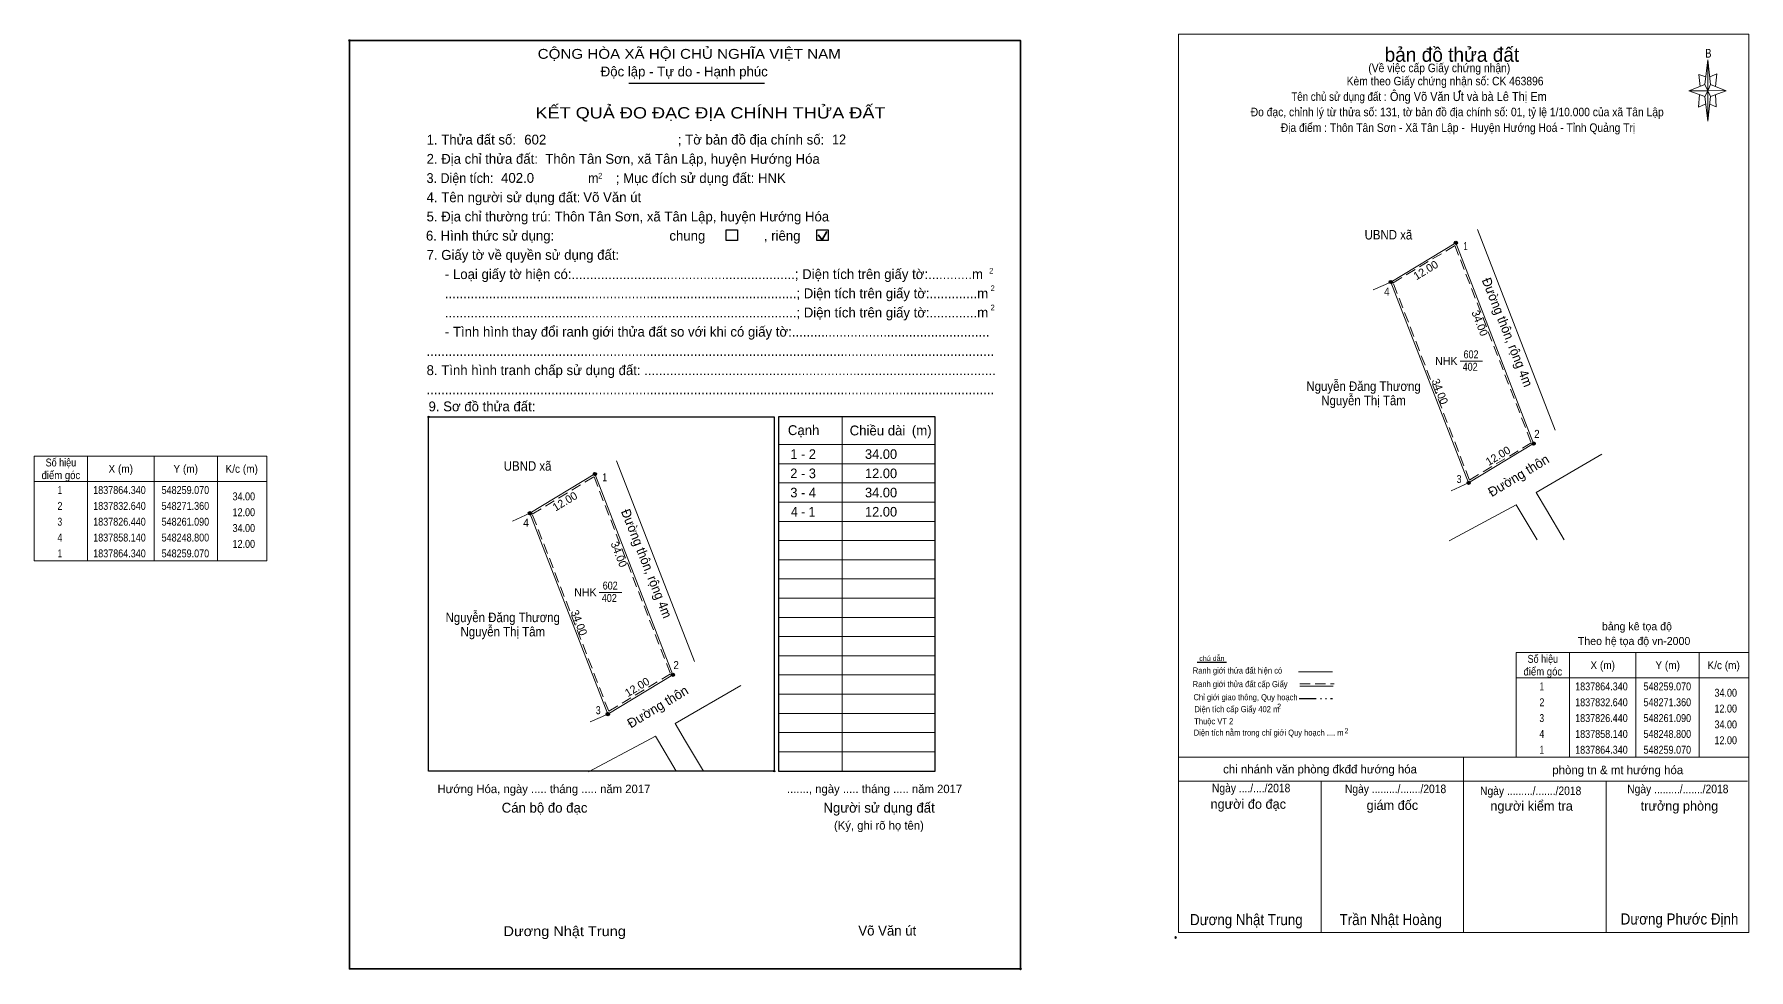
# Model space of a CAD drawing. Header units: metres. Extents: x 548171 to 548851, y 1837786 to 1837934.
# Drawn here: x 548170.6 to 548441.2, y 1837786.1 to 1837933.8 of the extents above; entities that cross this region are included whole.
import ezdxf
from ezdxf.enums import TextEntityAlignment as Align

# ---------------------------------------------------------------- set-up
doc = ezdxf.new("R2010")
doc.units = ezdxf.units.M
doc.header["$LTSCALE"] = 0.54
doc.header["$PDMODE"] = 32
doc.header["$PDSIZE"] = 0.27
doc.linetypes.add('DASH_DOUBLE_DOT', pattern=[9.2, 5, -1.2, 0.3, -1.2, 0.3, -1.2])
doc.linetypes.add('MEDIUM_DASHED', pattern=[4.5, 3, -1.5])
for name, color, linetype, lineweight in [('1', 7, 'Continuous', 13), ('10', 7, 'Continuous', 13), ('11', 7, 'Continuous', 25), ('12', 7, 'Continuous', 13), ('2', 7, 'Continuous', 35), ('27', 7, 'Continuous', 13), ('4', 7, 'Continuous', 13), ('50', 7, 'Continuous', 25), ('63', 7, 'Continuous', 13), ('8', 7, 'Continuous', 13)]:
    doc.layers.add(name, color=color, linetype=linetype, lineweight=lineweight)
for name, color, linetype in [('13', 7, 'Continuous'), ('36', 7, 'Continuous'), ('48', 7, 'Continuous'), ('52', 7, 'Continuous'), ('6', 7, 'Continuous'), ('9', 7, 'Continuous')]:
    doc.layers.add(name, color=color, linetype=linetype)

msp = doc.modelspace()

# ---------------------------------------------------------------- hatches: boundary and pattern name
at = {"layer": '11'}
for points in [[(548259.3227, 1837864.34, 1), (548258.8173, 1837864.34, 1)], [(548249.0527, 1837858.14, 1), (548248.5473, 1837858.14, 1)], [(548249.0527, 1837858.14, 1), (548248.5473, 1837858.14, 1)], [(548271.6127, 1837832.64, 1), (548271.1073, 1837832.64, 1)], [(548261.3427, 1837826.44, 1), (548260.8373, 1837826.44, 1)]]:
    msp.add_hatch(color=256, dxfattribs=at).paths.add_polyline_path(points)
at = {"layer": '12'}
msp.add_hatch(color=256, dxfattribs=at).paths.add_polyline_path([(548395.47, 1837924.63), (548395.68, 1837924.76), (548395.71, 1837924.78), (548395.74, 1837924.82), (548395.73, 1837924.85), (548395.7, 1837924.87), (548395.66, 1837924.85), (548395.61, 1837924.82), (548395.41, 1837924.63)])
at = {"layer": '8'}
for points in [[(548395.2227, 1837900.84, 1), (548394.7173, 1837900.84, 1)], [(548384.9527, 1837894.64, 1), (548384.4473, 1837894.64, 1)], [(548384.9527, 1837894.64, 1), (548384.4473, 1837894.64, 1)], [(548407.5127, 1837869.14, 1), (548407.0073, 1837869.14, 1)], [(548397.2427, 1837862.94, 1), (548396.7373, 1837862.94, 1)]]:
    msp.add_hatch(color=256, dxfattribs=at).paths.add_polyline_path(points)

# ---------------------------------------------------------------- linework, layer by layer
at = {"layer": '1', "lineweight": 25}
for p, q in [((548264.43, 1837926.04), (548285.86, 1837926.04)), ((548312.76, 1837817.45), (548312.76, 1837873.36))]:
    msp.add_line(p, q, dxfattribs=at)
at = {"layer": '1', "lineweight": 35}
for p, q in [((548294.32, 1837902.09), (548294.92, 1837901.31)), ((548294.92, 1837901.31), (548295.65, 1837902.62))]:
    msp.add_line(p, q, dxfattribs=at)
at = {"layer": '1'}
for p, q in [((548298.1, 1837873.36), (548298.1, 1837817.45)), ((548288.07, 1837868.99), (548305.04, 1837868.99)), ((548305.04, 1837868.99), (548312.76, 1837868.99)), ((548288.07, 1837865.96), (548305.04, 1837865.96)), ((548305.04, 1837865.96), (548312.76, 1837865.96)), ((548288.07, 1837862.93), (548305.04, 1837862.93)), ((548305.04, 1837862.93), (548312.76, 1837862.93)), ((548288.07, 1837859.89), (548305.04, 1837859.89)), ((548305.04, 1837859.89), (548312.76, 1837859.89)), ((548288.07, 1837856.86), (548305.04, 1837856.86)), ((548305.04, 1837856.86), (548312.76, 1837856.86)), ((548288.07, 1837853.83), (548305.04, 1837853.83)), ((548305.04, 1837853.83), (548312.76, 1837853.83)), ((548288.07, 1837850.8), (548305.04, 1837850.8)), ((548305.04, 1837850.8), (548312.76, 1837850.8)), ((548288.07, 1837847.77), (548305.04, 1837847.77)), ((548305.04, 1837847.77), (548312.76, 1837847.77)), ((548288.07, 1837844.73), (548305.04, 1837844.73)), ((548305.04, 1837844.73), (548312.76, 1837844.73)), ((548288.07, 1837841.7), (548305.04, 1837841.7)), ((548305.04, 1837841.7), (548312.76, 1837841.7)), ((548288.07, 1837838.67), (548305.04, 1837838.67)), ((548305.04, 1837838.67), (548312.76, 1837838.67)), ((548288.07, 1837835.64), (548305.04, 1837835.64)), ((548305.04, 1837835.64), (548312.76, 1837835.64)), ((548288.07, 1837832.61), (548305.04, 1837832.61)), ((548305.04, 1837832.61), (548312.76, 1837832.61)), ((548288.07, 1837829.57), (548305.04, 1837829.57)), ((548305.04, 1837829.57), (548312.76, 1837829.57)), ((548288.07, 1837826.54), (548305.04, 1837826.54)), ((548305.04, 1837826.54), (548312.76, 1837826.54)), ((548288.07, 1837823.51), (548305.04, 1837823.51)), ((548305.04, 1837823.51), (548312.76, 1837823.51)), ((548288.07, 1837820.48), (548305.04, 1837820.48)), ((548305.04, 1837820.48), (548312.76, 1837820.48))]:
    msp.add_line(p, q, dxfattribs=at)
at = {"layer": '1', "lineweight": 25}
msp.add_lwpolyline([(548232.8, 1837873.34), (548287.36, 1837873.34), (548287.36, 1837817.45), (548232.8, 1837817.45)], close=True, dxfattribs=at)
msp.add_lwpolyline([(548312.76, 1837873.36), (548288.07, 1837873.36), (548288.07, 1837817.45), (548312.76, 1837817.45), (548312.76, 1837817.99)], dxfattribs=at)
at = {"layer": '1'}
msp.add_lwpolyline([(548259.07, 1837864.34), (548271.36, 1837832.64), (548261.09, 1837826.44), (548248.8, 1837858.14)], close=True, dxfattribs=at)
for p in [(548220.31, 1837932.76), (548232.8, 1837873.34), (548287.36, 1837817.45), (548326.27, 1837786.22)]:
    msp.add_point(p, dxfattribs=at)
at = {"layer": '10'}
for p, q in [((548262.48, 1837866.44), (548274.77, 1837834.74)), ((548271.74, 1837824.94), (548282.12, 1837830.97)), ((548268.62, 1837822.95), (548269.09, 1837822.16)), ((548269.09, 1837822.16), (548271.9, 1837817.45))]:
    msp.add_line(p, q, dxfattribs=at)
msp.add_lwpolyline([(548248.8, 1837858.14), (548259.07, 1837864.34), (548271.36, 1837832.64), (548261.09, 1837826.44)], close=True, dxfattribs=at)
at = {"layer": '10', "linetype": 'MEDIUM_DASHED'}
msp.add_lwpolyline([(548249.17, 1837858.01), (548258.92, 1837863.9), (548270.99, 1837832.77), (548261.24, 1837826.88)], close=True, dxfattribs=at)
at = {"layer": '10'}
for points in [[(548276.2, 1837817.45), (548273.39, 1837822.16), (548271.74, 1837824.94)], [(548258.03, 1837817.31), (548267.14, 1837822.16), (548268.62, 1837822.95)]]:
    msp.add_lwpolyline(points, dxfattribs=at)
at = {"layer": '11'}
for centre in [(548259.07, 1837864.34), (548248.8, 1837858.14), (548248.8, 1837858.14), (548271.36, 1837832.64), (548261.09, 1837826.44)]:
    msp.add_circle(centre, 0.2527, dxfattribs=at)
at = {"layer": '12'}
msp.add_lwpolyline([(548395.47, 1837924.63), (548395.68, 1837924.76), (548395.71, 1837924.78), (548395.74, 1837924.82), (548395.73, 1837924.85), (548395.7, 1837924.87), (548395.66, 1837924.85), (548395.61, 1837924.82), (548395.41, 1837924.63)], close=True, dxfattribs=at)
at = {"layer": '2'}
msp.add_lwpolyline([(548220.31, 1837932.76), (548326.27, 1837932.76), (548326.27, 1837786.22), (548220.31, 1837786.22)], close=True, dxfattribs=at)
at = {"layer": '27'}
for p, q in [((548248.8, 1837858.14), (548246.04, 1837856.89)), ((548261.09, 1837826.44), (548258.33, 1837825.19))]:
    msp.add_line(p, q, dxfattribs=at)
at = {"layer": '4'}
for p, q in [((548434.26, 1837925.82), (548434.76, 1837929.72)), ((548434.26, 1837923.92), (548431.76, 1837924.82)), ((548435.16, 1837925.82), (548437.66, 1837924.82)), ((548435.16, 1837923.92), (548434.76, 1837920.02)), ((548436.06, 1837922.32), (548435.06, 1837922.72)), ((548435.96, 1837924.22), (548436.06, 1837922.32)), ((548370.14, 1837833.11), (548375.52, 1837833.11)), ((548370.34, 1837830.87), (548375.61, 1837830.87)), ((548351.21, 1837819.65), (548441.21, 1837819.65)), ((548351.21, 1837819.65), (548441.21, 1837819.65)), ((548351.21, 1837819.65), (548441.21, 1837819.65)), ((548396.21, 1837791.95), (548396.21, 1837819.65)), ((548351.21, 1837815.85), (548441.01, 1837815.85)), ((548373.71, 1837791.95), (548373.71, 1837815.85)), ((548418.71, 1837791.95), (548418.71, 1837815.85)), ((548441.21, 1837791.95), (548351.21, 1837791.95))]:
    msp.add_line(p, q, dxfattribs=at)
at = {"layer": '4', "lineweight": 25}
msp.add_line((548358.76, 1837834.6), (548354.14, 1837834.6), dxfattribs=at)
at = {"layer": '4', "linetype": 'MEDIUM_DASHED'}
msp.add_line((548370.34, 1837831.19), (548375.78, 1837831.19), dxfattribs=at)
at = {"layer": '4', "linetype": 'DASH_DOUBLE_DOT', "lineweight": 25}
msp.add_line((548370.24, 1837828.9), (548375.48, 1837828.9), dxfattribs=at)
at = {"layer": '4'}
for points in [[(548351.21, 1837933.75), (548441.21, 1837933.75), (548441.21, 1837791.95), (548351.21, 1837791.95)], [(548434.76, 1837929.72), (548435.16, 1837925.82), (548434.76, 1837924.82)], [(548434.76, 1837924.82), (548431.76, 1837924.82), (548434.26, 1837925.82), (548435.16, 1837923.92), (548437.66, 1837924.82), (548434.76, 1837924.92)], [(548434.76, 1837924.82), (548434.76, 1837920.02), (548434.26, 1837923.92)]]:
    msp.add_lwpolyline(points, close=True, dxfattribs=at)
for points in [[(548434.46, 1837927.02), (548433.36, 1837927.42), (548433.56, 1837925.52)], [(548435.06, 1837927.02), (548436.16, 1837927.52), (548435.96, 1837925.52)], [(548434.76, 1837924.82), (548434.26, 1837925.82), (548431.76, 1837924.82)], [(548434.76, 1837924.82), (548435.16, 1837923.92), (548437.66, 1837924.82)], [(548433.46, 1837924.22), (548433.26, 1837922.22), (548434.36, 1837922.72)]]:
    msp.add_lwpolyline(points, dxfattribs=at)
msp.add_point((548350.74, 1837791.17), dxfattribs=at)
at = {"layer": '50'}
for points in [[(548279.76, 1837902.87), (548281.58, 1837902.87), (548281.58, 1837901.18), (548279.76, 1837901.18)], [(548294.08, 1837902.87), (548295.9, 1837902.87), (548295.9, 1837901.18), (548294.08, 1837901.18)]]:
    msp.add_lwpolyline(points, close=True, dxfattribs=at)
at = {"layer": '63'}
for p, q in [((548178.96, 1837867.15), (548178.96, 1837850.65)), ((548189.46, 1837867.15), (548189.46, 1837850.65)), ((548199.46, 1837867.15), (548199.46, 1837850.65)), ((548170.56, 1837863.15), (548207.26, 1837863.15)), ((548259.75, 1837845.65), (548263.3, 1837845.65)), ((548412.91, 1837836.15), (548412.91, 1837819.65)), ((548423.41, 1837836.15), (548423.41, 1837819.65)), ((548433.41, 1837836.15), (548433.41, 1837819.65)), ((548404.51, 1837832.15), (548441.21, 1837832.15))]:
    msp.add_line(p, q, dxfattribs=at)
for points in [[(548170.56, 1837867.15), (548207.26, 1837867.15), (548207.26, 1837850.65), (548170.56, 1837850.65)], [(548404.51, 1837836.15), (548441.21, 1837836.15), (548441.21, 1837819.65), (548404.51, 1837819.65)]]:
    msp.add_lwpolyline(points, close=True, dxfattribs=at)
at = {"layer": '8'}
for p, q in [((548398.38, 1837902.94), (548410.67, 1837871.24)), ((548384.7, 1837894.64), (548381.94, 1837893.39)), ((548395.65, 1837882.15), (548399.2, 1837882.15)), ((548407.64, 1837861.44), (548418.02, 1837867.47)), ((548396.99, 1837862.94), (548394.23, 1837861.69)), ((548404.52, 1837859.45), (548404.99, 1837858.66)), ((548404.99, 1837858.66), (548407.8, 1837853.95))]:
    msp.add_line(p, q, dxfattribs=at)
for points in [[(548384.7, 1837894.64), (548394.97, 1837900.84), (548407.26, 1837869.14), (548396.99, 1837862.94)], [(548394.97, 1837900.84), (548407.26, 1837869.14), (548396.99, 1837862.94), (548384.7, 1837894.64)]]:
    msp.add_lwpolyline(points, close=True, dxfattribs=at)
at = {"layer": '8', "linetype": 'MEDIUM_DASHED'}
msp.add_lwpolyline([(548385.07, 1837894.51), (548394.82, 1837900.4), (548406.89, 1837869.27), (548397.14, 1837863.38)], close=True, dxfattribs=at)
at = {"layer": '8'}
for points in [[(548412.1, 1837853.95), (548409.29, 1837858.66), (548407.64, 1837861.44)], [(548393.93, 1837853.81), (548403.04, 1837858.66), (548404.52, 1837859.45)]]:
    msp.add_lwpolyline(points, dxfattribs=at)
at = {"layer": '8', "lineweight": 25}
for centre in [(548394.97, 1837900.84), (548384.7, 1837894.64), (548384.7, 1837894.64), (548407.26, 1837869.14), (548396.99, 1837862.94)]:
    msp.add_circle(centre, 0.2527, dxfattribs=at)

# ---------------------------------------------------------------- texts
at = {"layer": '1'}
for s, height, width, p in [('CỘNG HÒA XÃ HỘI CHỦ NGHĨA VIỆT NAM', 1.556, 1.15, (548250.03, 1837929.88)), ('3. Diện tích:', 1.556, 0.95, (548232.49, 1837910.27)), ('m', 1.556, 0.95, (548257.98, 1837910.27)), ('2', 0.8893, 0.9, (548259.58, 1837910.98)), ('2', 0.8893, 0.9, (548321.3, 1837895.98)), ('2', 0.8893, 0.9, (548321.53, 1837893.21)), ('2', 0.8893, 0.9, (548321.53, 1837890.18)), ('Dương Nhật Trung', 1.556, 1.1, (548244.63, 1837791.39))]:
    msp.add_text(s, height=height, dxfattribs=dict(at, width=width)).set_placement(p)
for s, height, p in [('Độc lập - Tự do - Hạnh phúc', 1.556, (548259.98, 1837927.1)), ('1. Thửa đất số:', 1.556, (548232.49, 1837916.34)), ('; Tờ bản đồ địa chính số:', 1.556, (548272.16, 1837916.35)), ('2. Địa chỉ thửa đất:', 1.556, (548232.49, 1837913.31)), ('; Mục đích sử dụng đất: HNK', 1.556, (548262.36, 1837910.27)), ('4. Tên người sử dụng đất:', 1.556, (548232.49, 1837907.24)), ('5. Địa chỉ thường trú: Thôn Tân Sơn, xã Tân Lập, huyện Hướng Hóa', 1.556, (548232.49, 1837904.21)), ('chung                , riêng', 1.556, (548270.82, 1837901.18)), ('7. Giấy tờ về quyền sử dụng đất:', 1.556, (548232.49, 1837898.15)), ('     - Loại giấy tờ hiện có:.............................................................; Diện tích trên giấy tờ:............m', 1.556, (548232.49, 1837895.11)), ('     ................................................................................................; Diện tích trên giấy tờ:.............m', 1.556, (548232.49, 1837892.08)), ('     ................................................................................................; Diện tích trên giấy tờ:.............m', 1.556, (548232.49, 1837889.05)), ('     - Tình hình thay đổi ranh giới thửa đất so với khi có giấy tờ:......................................................', 1.556, (548232.49, 1837886.02)), ('8. Tình hình tranh chấp sử dụng đất: ................................................................................................', 1.556, (548232.49, 1837879.95)), ('...........................................................................................................................................................', 1.556, (548232.49, 1837882.99)), ('...........................................................................................................................................................', 1.556, (548232.49, 1837876.92)), ('9. Sơ đồ thửa đất:', 1.556, (548232.8, 1837874.23)), ('Cạnh', 1.556, (548289.53, 1837870.48)), ('Chiều dài', 1.556, (548299.28, 1837870.43)), ('(m)', 1.556, (548309.1, 1837870.45)), ('Hướng Hóa, ngày ..... tháng ..... năm 2017', 1.334, (548234.22, 1837813.96)), ('......., ngày ..... tháng ..... năm 2017', 1.334, (548289.38, 1837813.96)), ('Cán bộ đo đạc', 1.556, (548244.35, 1837810.88)), ('Người sử dụng đất', 1.556, (548295.14, 1837810.88)), ('(Ký, ghi rõ họ tên)', 1.334, (548296.81, 1837808.2))]:
    msp.add_text(s, height=height, dxfattribs=at).set_placement(p)
for s, height, width, p in [('KẾT QUẢ ĐO ĐẠC ĐỊA CHÍNH THỬA ĐẤT', 1.779, 1.2, (548277.31, 1837920.46)), ('602', 1.25, 0.85, (548261.475, 1837846.1)), ('402', 1.25, 0.85, (548261.335, 1837844.14))]:
    msp.add_text(s, height=height, dxfattribs=dict(at, width=width)).set_placement(p, align=Align.CENTER)
msp.add_text('NHK', height=1.25, dxfattribs=at).set_placement((548257.565, 1837845.05), align=Align.CENTER)
at = {"layer": '10'}
msp.add_text('Đường thôn', height=1.5, rotation=31.119, dxfattribs=at).set_placement((548264.74, 1837824.16))
at = {"layer": '12', "width": 0.9}
msp.add_text('Ông Võ Văn Ut và bà Lê Thị Em', height=1.44, dxfattribs=at).set_placement((548384.57, 1837923.21))
at = {"layer": '13', "width": 0.95}
msp.add_text('Đường thôn, rộng 4m', height=1.5, rotation=291.639, dxfattribs=at).set_placement((548266.5227, 1837849.9266), align=Align.CENTER)
at = {"layer": '36', "width": 0.9}
for s, p in [('UBND xã', (548248.44, 1837864.86)), ('Nguyễn Đăng Thương', (548244.515, 1837840.95)), ('Nguyễn Thị Tâm', (548244.52, 1837838.7))]:
    msp.add_text(s, height=1.5, dxfattribs=at).set_placement(p, align=Align.CENTER)
at = {"layer": '4'}
for s, height, p in [('bản đồ thửa đất', 2.25, (548394.355, 1837929.41)), ('bảng kê tọa độ', 1.25, (548423.565, 1837839.67)), ('Theo hệ tọa độ vn-2000', 1.25, (548423.115, 1837837.35)), ('chi nhánh văn phòng đkđđ hướng hóa', 1.35, (548373.54, 1837817.07)), ('phòng tn & mt hướng hóa', 1.35, (548420.535, 1837816.95)), ('người đo đạc', 1.5, (548362.205, 1837811.49)), ('giám đốc', 1.5, (548384.955, 1837811.31)), ('người kiểm tra', 1.5, (548406.935, 1837811.19)), ('trưởng phòng', 1.5, (548430.275, 1837811.19))]:
    msp.add_text(s, height=height, dxfattribs=at).set_placement(p, align=Align.CENTER)
for s, height, width, p in [('B', 1.378, 0.8, (548434.84, 1837930.07)), ('(Về việc cấp Giấy chứng nhận)', 1.35, 0.9, (548392.365, 1837927.77)), ('Tên chủ sử dụng đất :', 1.35, 0.85, (548376.515, 1837923.24)), ('Kèm theo Giấy chứng nhận số: CK 463896', 1.35, 0.9, (548393.28, 1837925.69)), ('Đo đạc, chỉnh lý từ thửa số: 131, tờ bản đồ địa chính số: 01, tỷ lệ 1/10.000 của xã Tân Lập', 1.35, 0.9, (548395.19, 1837920.81)), ('Địa điểm : Thôn Tân Sơn - Xã Tân Lập -  Huyện Hướng Hoá - Tỉnh Quảng Trị ', 1.35, 0.9, (548395.535, 1837918.34)), ('chú dẫn', 0.7999, 1.05, (548356.46, 1837834.84)), ('Ranh giới thửa đất hiện có ', 0.96, 0.9, (548360.665, 1837832.84)), ('Ranh giới thửa đất cấp Giấy', 0.96, 0.9, (548360.92, 1837830.69)), ('Chỉ giới giao thông, Quy hoạch', 0.96, 0.9, (548361.78, 1837828.62)), ('Diện tích cấp Giấy 402 m', 0.96, 0.9, (548360.41, 1837826.74)), ('2', 0.8, 0.8, (548367.09, 1837827.27)), ('Thuộc VT 2', 0.96, 0.9, (548356.755, 1837824.83)), ('Diện tích nằm trong chỉ giới Quy hoạch .... m', 0.96, 0.9, (548365.425, 1837823.03)), ('2', 0.8, 0.8, (548377.71, 1837823.41)), ('Ngày ..../..../2018', 1.35, 0.9, (548362.66, 1837814.09)), ('Ngày ........./......./2018', 1.35, 0.9, (548385.46, 1837813.96)), ('Ngày ........./......./2018', 1.35, 0.9, (548406.79, 1837813.65)), ('Ngày ........./......./2018', 1.35, 0.9, (548430.02, 1837813.95)), ('Dương Nhật Trung', 1.75, 0.9, (548361.905, 1837793.12)), ('Trần Nhật Hoàng', 1.75, 0.9, (548384.7, 1837793.13)), ('Dương Phước Định', 1.75, 0.9, (548430.285, 1837793.22))]:
    msp.add_text(s, height=height, dxfattribs=dict(at, width=width)).set_placement(p, align=Align.CENTER)
at = {"layer": '48'}
msp.add_text('6. Hình thức sử dụng:', height=1.556, dxfattribs=at).set_placement((548232.39, 1837901.19))
at = {"layer": '52'}
for s, p in [('1 - 2', (548291.935, 1837866.72)), ('34.00', (548304.235, 1837866.72)), ('2 - 3', (548291.93, 1837863.68)), ('12.00', (548304.235, 1837863.68)), ('3 - 4', (548291.935, 1837860.65)), ('34.00', (548304.235, 1837860.65)), ('12.00', (548304.235, 1837857.62))]:
    msp.add_text(s, height=1.516, dxfattribs=at).set_placement(p, align=Align.CENTER)
at = {"layer": '52', "width": 0.95}
msp.add_text('4 - 1', height=1.516, dxfattribs=at).set_placement((548291.94, 1837857.62), align=Align.CENTER)
at = {"layer": '6'}
for s, p in [('602', (548247.91, 1837916.35)), ('Thôn Tân Sơn, xã Tân Lập, huyện Hướng Hóa', (548251.23, 1837913.31)), ('402.0', (548244.25, 1837910.3)), ('Võ Văn út', (548257.23, 1837907.26)), ('Võ Văn út', (548300.65, 1837791.48))]:
    msp.add_text(s, height=1.556, dxfattribs=at).set_placement(p)
at = {"layer": '6', "width": 0.95}
msp.add_text('12', height=1.556, dxfattribs=at).set_placement((548296.51, 1837916.37))
at = {"layer": '63'}
for s, width, p in [('Số hiệu', 0.85, (548174.76, 1837865.53)), ('X (m)', 0.95, (548184.21, 1837864.53)), ('Y (m)', 0.95, (548194.465, 1837864.53)), ('K/c (m)', 0.95, (548203.305, 1837864.53)), ('điểm góc', 0.9, (548174.76, 1837863.53)), (' 1', 0.75, (548174.41, 1837861.18)), ('1837864.340', 0.85, (548184.01, 1837861.18)), ('548259.070', 0.85, (548194.41, 1837861.18)), (' 2', 0.85, (548174.415, 1837858.68)), ('1837832.640', 0.85, (548184.01, 1837858.68)), ('548271.360', 0.85, (548194.41, 1837858.68)), (' 3', 0.8, (548174.405, 1837856.18)), ('1837826.440', 0.85, (548184.01, 1837856.18)), ('548261.090', 0.85, (548194.41, 1837856.18)), (' 4', 0.85, (548174.41, 1837853.68)), ('1837858.140', 0.85, (548184.01, 1837853.68)), ('548248.800', 0.85, (548194.41, 1837853.68)), (' 1', 0.75, (548174.41, 1837851.18)), ('1837864.340', 0.85, (548184.01, 1837851.18)), ('548259.070', 0.85, (548194.41, 1837851.18)), ('Số hiệu', 0.85, (548408.71, 1837834.53)), ('điểm góc', 0.9, (548408.71, 1837832.53)), ('X (m)', 0.95, (548418.16, 1837833.53)), ('Y (m)', 0.95, (548428.415, 1837833.53)), ('K/c (m)', 0.95, (548437.255, 1837833.53)), (' 1', 0.75, (548408.36, 1837830.18)), ('1837864.340', 0.85, (548417.96, 1837830.18)), ('548259.070', 0.85, (548428.36, 1837830.18)), (' 2', 0.85, (548408.365, 1837827.68)), ('1837832.640', 0.85, (548417.96, 1837827.68)), ('548271.360', 0.85, (548428.36, 1837827.68)), (' 3', 0.8, (548408.355, 1837825.18)), ('1837826.440', 0.85, (548417.96, 1837825.18)), ('548261.090', 0.85, (548428.36, 1837825.18)), (' 4', 0.85, (548408.36, 1837822.68)), ('1837858.140', 0.85, (548417.96, 1837822.68)), ('548248.800', 0.85, (548428.36, 1837822.68)), (' 1', 0.75, (548408.36, 1837820.18)), ('1837864.340', 0.85, (548417.96, 1837820.18)), ('548259.070', 0.85, (548428.36, 1837820.18))]:
    msp.add_text(s, height=1.25, dxfattribs=dict(at, width=width)).set_placement(p, align=Align.CENTER)
at = {"layer": '63', "width": 0.85}
for s, p in [('34.00', (548205.41, 1837860.18)), ('12.00', (548205.41, 1837857.68)), ('34.00', (548205.41, 1837855.18)), ('12.00', (548205.41, 1837852.68)), ('34.00', (548439.36, 1837829.18)), ('12.00', (548439.36, 1837826.68)), ('34.00', (548439.36, 1837824.18)), ('12.00', (548439.36, 1837821.68))]:
    msp.add_text(s, height=1.25, dxfattribs=at).set_placement(p, align=Align.RIGHT)
at = {"layer": '63'}
for s, rotation, p in [('12.00', 31.119, (548254.647, 1837859.4831)), ('34.00', 291.191, (548262.274, 1837851.4309)), ('34.00', 291.191, (548255.984, 1837840.6409)), ('12.00', 31.119, (548266.057, 1837830.1731))]:
    msp.add_text(s, height=1.25, rotation=rotation, dxfattribs=at).set_placement(p, align=Align.CENTER)
at = {"layer": '8'}
for s, height, width, p in [('UBND xã', 1.5, 0.9, (548384.335, 1837901.36)), ('1', 1.263, 0.75, (548396.5, 1837899.69)), ('4', 1.263, 0.9, (548384.085, 1837892.51)), ('402', 1.25, 0.85, (548397.235, 1837880.64)), ('602', 1.25, 0.85, (548397.375, 1837882.6)), ('Nguyễn Đăng Thương', 1.5, 0.9, (548380.405, 1837877.45)), ('Nguyễn Thị Tâm', 1.5, 0.9, (548380.41, 1837875.2)), ('2', 1.263, 0.9, (548407.78, 1837870.04)), ('3', 1.263, 0.8, (548395.49, 1837862.92))]:
    msp.add_text(s, height=height, dxfattribs=dict(at, width=width)).set_placement(p, align=Align.CENTER)
for s, rotation, p in [('12.00', 31.119, (548390.547, 1837895.9831)), ('34.00', 291.191, (548398.174, 1837887.9309)), ('34.00', 291.191, (548391.884, 1837877.1409)), ('12.00', 31.119, (548401.957, 1837866.6731))]:
    msp.add_text(s, height=1.25, rotation=rotation, dxfattribs=at).set_placement(p, align=Align.CENTER)
at = {"layer": '8', "width": 0.95}
msp.add_text('Đường thôn, rộng 4m', height=1.5, rotation=291.639, dxfattribs=at).set_placement((548402.4168, 1837886.4415), align=Align.CENTER)
at = {"layer": '8'}
msp.add_text('NHK', height=1.25, dxfattribs=at).set_placement((548393.465, 1837881.55), align=Align.CENTER)
msp.add_text('Đường thôn', height=1.5, rotation=31.119, dxfattribs=at).set_placement((548400.64, 1837860.66))
at = {"layer": '9'}
for s, width, p in [('1', 0.75, (548260.605, 1837863.19)), ('4', 0.95, (548248.19, 1837856.01)), ('2', 0.9, (548271.885, 1837833.54)), ('3', 0.8, (548259.59, 1837826.42))]:
    msp.add_text(s, height=1.263, dxfattribs=dict(at, width=width)).set_placement(p, align=Align.CENTER)

doc.saveas('drawing.dxf')
